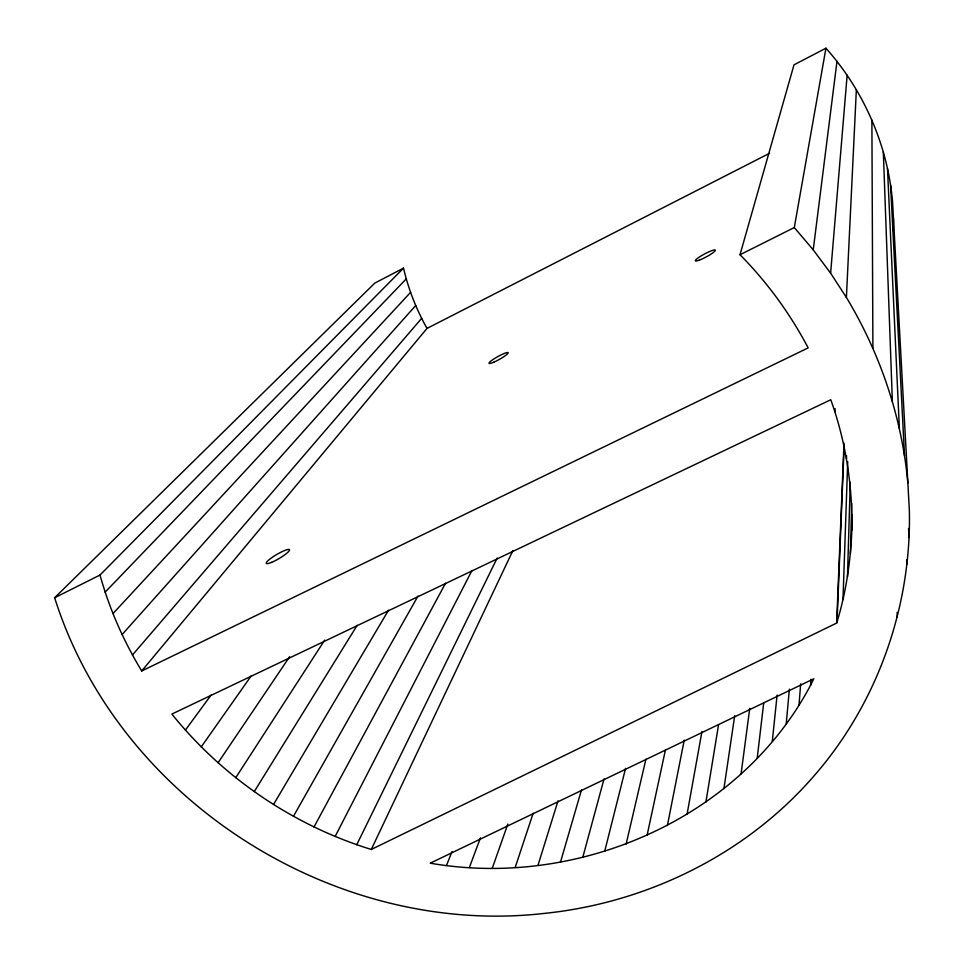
<?xml version="1.0" encoding="UTF-8"?>
<svg xmlns="http://www.w3.org/2000/svg" width="964" height="964" viewBox="0 0 964 964"><rect width="100%" height="100%" fill="white"/><g stroke="black" fill="none" stroke-linecap="round" stroke-linejoin="round"><path stroke-width="1.45" d="M893.327 230.842L893.447 218.334M403.506 268.137L374.815 283.079L54.647 597.74C118.21 799.686 333.652 937.141 543.419 913.498C645.988 903.22 744.991 854.984 813.038 777.032C877.095 704.274 911.619 607.115 909.353 510.33L892.544 201.633C887.627 145.058 863.708 90.556 825.943 48.2L793.999 64.841L740.003 254.737C767.163 282.163 790.167 313.746 808.169 347.884L141.72 670.968C123.549 641.084 109.366 608.754 100.015 575.038L403.506 268.137C408.435 289.2 416.4 309.552 427.016 328.399L141.72 670.968M851.815 530.128C852.646 485.88 845.777 441.416 830.775 399.747L171.881 714.071C222.997 777.611 293.357 825.425 371.285 849.453L836.656 623.069L837.029 621.985C847.537 587.365 851.983 551.215 852.188 515.101M850.417 553.625L851.706 503.425M847.476 576.834L850.26 482.241M842.994 599.644L847.705 461.66M846.476 458.828L846.585 455.839M836.656 623.069L844.006 443.199M837.029 621.985L844.078 447.537M907.859 483.024C901.943 417.496 880.337 353.74 846.392 297.442L856.357 89.712M834.945 411.652L835.113 408.664M810.543 685.259L813.785 678.789L430.245 863.178C577.364 888.856 739.665 819.255 810.543 685.259L810.953 679.259M799.023 704.853L800.674 683.862M846.392 297.442L830.619 273.186L847.139 75.264M786.25 723.578L789.383 689.152M772.297 741.376L777.105 695.104M757.21 758.174L763.717 702.949M830.619 273.186L813.23 249.857L836.981 61.407M741.075 773.923L749.751 708.323M723.94 788.576L734.701 715.686M705.901 802.096L718.517 725M813.23 249.857L794.3 227.552L825.943 48.2M687.031 814.435L701.973 731.459M667.389 825.546L684.247 740.075M647.061 835.427L665.377 750.197M626.142 844.03L645.928 759.15M604.681 851.345L625.576 768.344M582.786 857.345L604.03 778.936M560.518 862.033L581.473 789.95M537.96 865.383L558.036 800.831M515.21 867.407L533.164 813.218M492.315 868.094L507.847 824.063M469.384 867.455L480.458 837.873M446.489 865.503L452.02 851.549M371.285 849.453L512.896 550.564M356.728 844.765L497.147 558.096M335.135 836.463L471.999 570.447M314.011 826.967L445.537 583.256M293.454 816.303L417.978 596.089M273.511 804.506L388.552 610.128M254.243 791.625L357.198 625.274M235.746 777.707L324.699 640.12M218.057 762.777L289.634 656.713M201.259 746.883L251.375 675.656M185.389 730.097L211.152 694.972M132.43 655.038L421.63 318.385M122.067 634.601L415.701 305.54M112.957 613.622L410.568 292.369M105.124 592.173L406.242 278.897M427.016 328.399L769.609 153.252M54.647 597.74L100.015 575.038M740.003 254.737L794.3 227.552M908.546 528.489L909.004 537.478M890.555 184.968L904.533 455.683M906.642 559.831L906.859 564.338M887.483 168.411L899.364 428.414M883.337 152.035L892.363 401.337M897.11 612.297L897.255 616.815M871.89 120.102L872.902 348.257M494.086 362.054A10.941 1.603 -29.1 0 0 508.149 352.776A10.941 1.603 -29.1 0 0 493.435 359.247A10.941 1.603 -29.1 0 0 494.086 362.054M271.595 562.361A13.496 2.338 -30.5 0 0 289.549 550.046A13.496 2.338 -30.5 0 0 272.463 557.204A13.496 2.338 -30.5 0 0 271.595 562.361M699.418 260.087A11.303 1.699 -28.1 0 0 715.3 250.52A11.303 1.699 -28.1 0 0 701.37 255.761A11.303 1.699 -28.1 0 0 699.418 260.087"/></g></svg>
